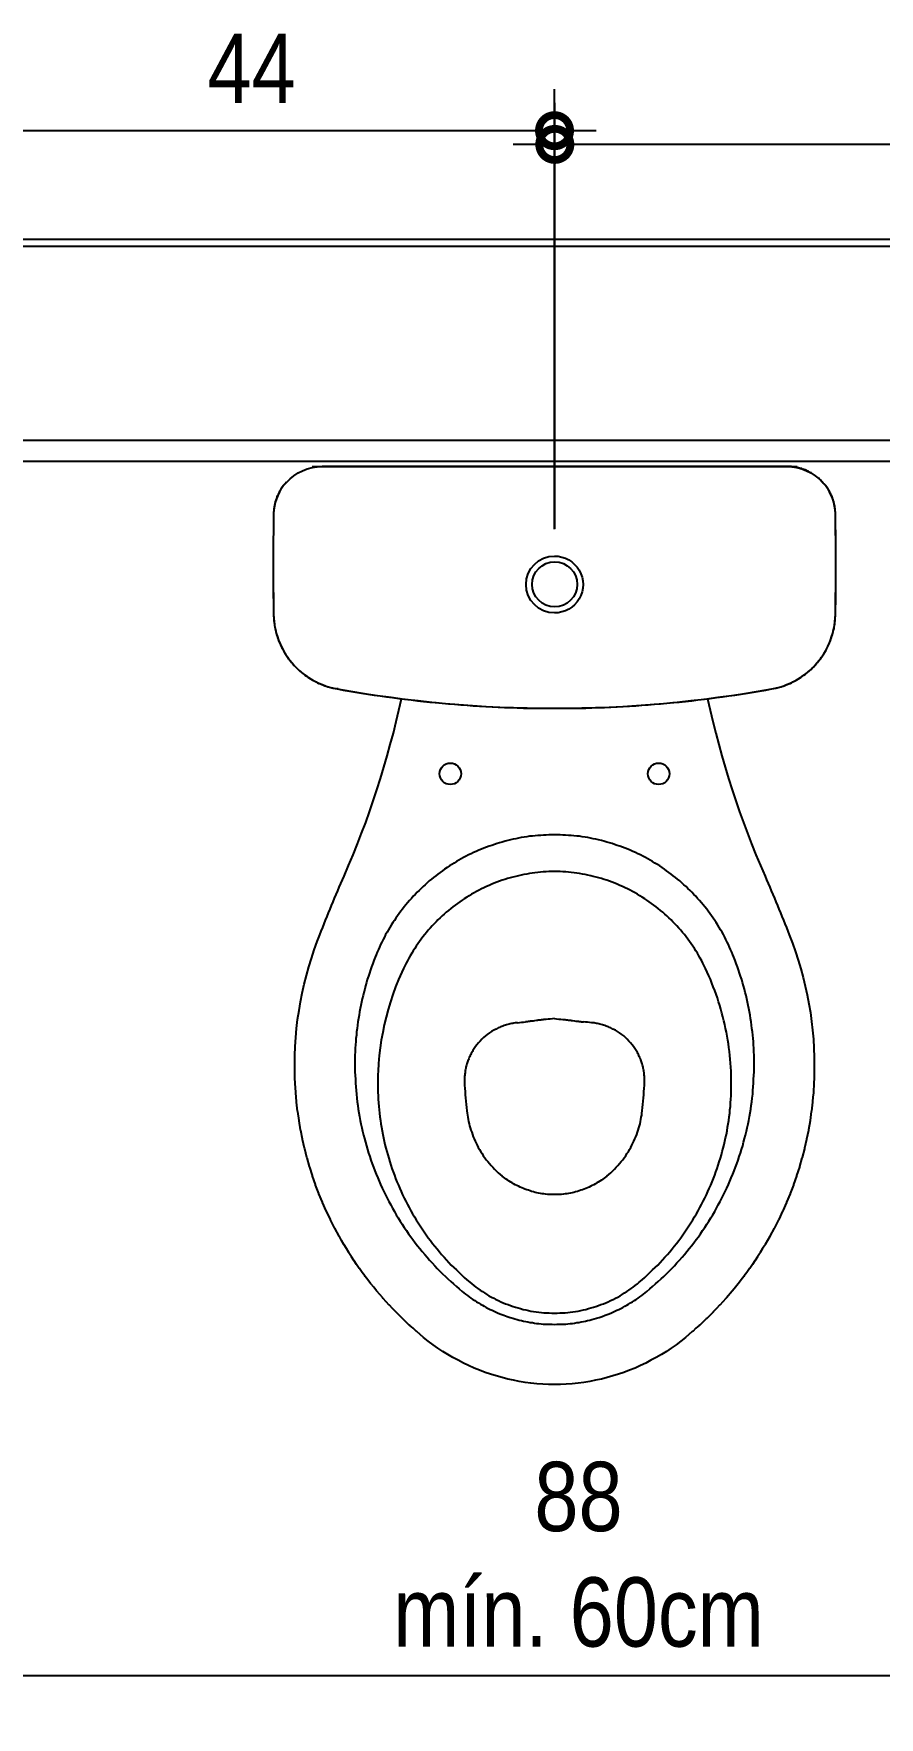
# Model space of a CAD drawing. Header units: metres. Extents: x 3 to 168, y -142 to 28.
# Drawn here: x 57.39 to 58.001, y -95.908 to -94.693 of the extents above; entities that cross this region are included whole.
import ezdxf

# ---------------------------------------------------------------- set-up
doc = ezdxf.new("R2010")
doc.units = ezdxf.units.M
for name, color, linetype in [('ARQ-ALV ACAB', 4, 'Continuous'), ('ARQ-ALV OSSO', 5, 'Continuous'), ('ARQ-DIM', 2, 'Continuous'), ('ARQ-HID', 2, 'Continuous')]:
    doc.layers.add(name, color=color, linetype=linetype)
doc.styles.add('Adesa', font='ARIALN.TTF')
doc.dimstyles.new('ADESA 1-0025', dxfattribs={"dimtxt": 0.05, "dimasz": 0.045, "dimexe": 0.03, "dimexo": 0.04, "dimgap": 0.02, "dimtad": 1, "dimtoh": 1, "dimdec": 0, "dimlfac": 100, "dimzin": 4, "dimtxsty": 'Adesa', "dimblk": 'DOTSMALL', "dimcen": 1, "dimdle": 0.03, "dimclrd": 1, "dimclre": 1, "dimclrt": 256, "dimazin": 1, "dimtm": 1e-09, "dimtfac": 1, "dimtdec": 0, "dimtix": 1, "dimtmove": 2, "dimatfit": 0, "dimldrblk": 'DOTSMALL', "dimfxl": 0.8, "dimtvp": 2, "dimtolj": 1, "dimtzin": 0, "dimarcsym": 0})

# ---------------------------------------------------------------- blocks, each defined once
blk = doc.blocks.new('ARQ-HID-BACIA CX')
blk.add_line((-0.0001, -0.175), (-0.0001, 0.175))
for points in [[(-0.0137, -0.1957), (-0.0142, -0.196), (-0.0147, -0.1964), (-0.0153, -0.1968), (-0.0158, -0.1971), (-0.0163, -0.1975), (-0.0168, -0.1978), (-0.0174, -0.1981), (-0.0179, -0.1984), (-0.0185, -0.1987), (-0.019, -0.199), (-0.0196, -0.1993), (-0.0202, -0.1995), (-0.0207, -0.1998), (-0.0213, -0.2), (-0.0219, -0.2003), (-0.0225, -0.2005), (-0.0231, -0.2007), (-0.0237, -0.2009), (-0.0243, -0.2011), (-0.0249, -0.2013), (-0.0255, -0.2015), (-0.0261, -0.2016), (-0.0267, -0.2018), (-0.0273, -0.2019), (-0.0279, -0.2021), (-0.0285, -0.2022), (-0.0292, -0.2023), (-0.0298, -0.2024), (-0.0304, -0.2025), (-0.031, -0.2025), (-0.0316, -0.2026), (-0.0323, -0.2026), (-0.0329, -0.2027), (-0.0335, -0.2027), (-0.0342, -0.2027, -0.00878), (-0.1068, -0.2028), (-0.1079, -0.2027), (-0.1091, -0.2026), (-0.1102, -0.2026), (-0.1114, -0.2025), (-0.1125, -0.2024), (-0.1136, -0.2022), (-0.1148, -0.2021), (-0.1159, -0.2019), (-0.117, -0.2017), (-0.1181, -0.2014), (-0.1192, -0.2012), (-0.1203, -0.2009), (-0.1214, -0.2006), (-0.1225, -0.2002), (-0.1236, -0.1999), (-0.1247, -0.1995), (-0.1258, -0.1991), (-0.1268, -0.1987), (-0.1279, -0.1982), (-0.1289, -0.1978), (-0.13, -0.1973), (-0.131, -0.1968), (-0.132, -0.1962), (-0.133, -0.1957), (-0.134, -0.1951), (-0.135, -0.1945), (-0.1359, -0.1939), (-0.1369, -0.1933), (-0.1378, -0.1926), (-0.1388, -0.192), (-0.1397, -0.1913), (-0.1406, -0.1906), (-0.1415, -0.1899), (-0.1423, -0.1891), (-0.1432, -0.1884), (-0.144, -0.1876), (-0.1449, -0.1868), (-0.1457, -0.186), (-0.1465, -0.1851), (-0.1472, -0.1843), (-0.148, -0.1834), (-0.1487, -0.1826), (-0.1494, -0.1817), (-0.1501, -0.1808), (-0.1508, -0.1799), (-0.1515, -0.1789), (-0.1521, -0.178), (-0.1527, -0.177), (-0.1533, -0.1761), (-0.1539, -0.1751), (-0.1545, -0.1741), (-0.155, -0.1731), (-0.1556, -0.1721), (-0.1561, -0.171), (-0.1566, -0.17), (-0.157, -0.169), (-0.1575, -0.1679), (-0.1579, -0.1668), (-0.1583, -0.1658), (-0.1586, -0.1647), (-0.159, -0.1636), (-0.1593, -0.1625), (-0.1596, -0.1614), (-0.1598, -0.1603), (-0.1601, -0.1592), (-0.1604, -0.158), (-0.1606, -0.1569), (-0.1614, -0.1525), (-0.1622, -0.148), (-0.1629, -0.1436), (-0.1636, -0.1392), (-0.1643, -0.1347), (-0.165, -0.1302), (-0.1657, -0.1258), (-0.1663, -0.1213), (-0.1669, -0.1169), (-0.1675, -0.1124), (-0.168, -0.1079), (-0.1686, -0.1034), (-0.1691, -0.099), (-0.1696, -0.0945), (-0.1701, -0.09), (-0.1705, -0.0855), (-0.1709, -0.081), (-0.1713, -0.0765), (-0.1717, -0.072), (-0.1721, -0.0675), (-0.1724, -0.0631), (-0.1727, -0.0586), (-0.173, -0.0541), (-0.1733, -0.0496), (-0.1735, -0.0451), (-0.1737, -0.0406), (-0.1739, -0.0361), (-0.1741, -0.0315), (-0.1742, -0.027), (-0.1744, -0.0225), (-0.1745, -0.018), (-0.1745, -0.0135), (-0.1746, -0.009), (-0.1746, -0.0045), (-0.1746, 0), (-0.1746, 0.0045), (-0.1746, 0.009), (-0.1745, 0.0135), (-0.1745, 0.018), (-0.1744, 0.0225), (-0.1742, 0.027), (-0.1741, 0.0315), (-0.1739, 0.0361), (-0.1737, 0.0406), (-0.1735, 0.0451), (-0.1733, 0.0496), (-0.173, 0.0541), (-0.1727, 0.0586), (-0.1724, 0.0631), (-0.1721, 0.0675), (-0.1717, 0.072), (-0.1713, 0.0765), (-0.1709, 0.081), (-0.1705, 0.0855), (-0.1701, 0.09), (-0.1696, 0.0945), (-0.1691, 0.099), (-0.1686, 0.1034), (-0.168, 0.1079), (-0.1675, 0.1124), (-0.1669, 0.1169), (-0.1663, 0.1213), (-0.1657, 0.1258), (-0.165, 0.1302), (-0.1643, 0.1347), (-0.1636, 0.1392), (-0.1629, 0.1436), (-0.1622, 0.148), (-0.1614, 0.1525), (-0.1606, 0.1569), (-0.1604, 0.158), (-0.1601, 0.1592), (-0.1598, 0.1603), (-0.1596, 0.1614), (-0.1593, 0.1625), (-0.159, 0.1636), (-0.1586, 0.1647), (-0.1583, 0.1658), (-0.1579, 0.1668), (-0.1575, 0.1679), (-0.157, 0.169), (-0.1566, 0.17), (-0.1561, 0.171), (-0.1556, 0.1721), (-0.155, 0.1731), (-0.1545, 0.1741), (-0.1539, 0.1751), (-0.1533, 0.1761), (-0.1527, 0.177), (-0.1521, 0.178), (-0.1515, 0.1789), (-0.1508, 0.1799), (-0.1501, 0.1808), (-0.1494, 0.1817), (-0.1487, 0.1826), (-0.148, 0.1834), (-0.1472, 0.1843), (-0.1465, 0.1851), (-0.1457, 0.186), (-0.1449, 0.1868), (-0.144, 0.1876), (-0.1432, 0.1884), (-0.1423, 0.1891), (-0.1415, 0.1899), (-0.1406, 0.1906), (-0.1397, 0.1913), (-0.1388, 0.192), (-0.1378, 0.1926), (-0.1369, 0.1933), (-0.1359, 0.1939), (-0.135, 0.1945), (-0.134, 0.1951), (-0.133, 0.1957), (-0.132, 0.1962), (-0.131, 0.1968), (-0.13, 0.1973), (-0.1289, 0.1978), (-0.1279, 0.1982), (-0.1268, 0.1987), (-0.1258, 0.1991), (-0.1247, 0.1995), (-0.1236, 0.1999), (-0.1225, 0.2002), (-0.1214, 0.2006), (-0.1203, 0.2009), (-0.1192, 0.2012), (-0.1181, 0.2014), (-0.117, 0.2017), (-0.1159, 0.2019), (-0.1148, 0.2021), (-0.1136, 0.2022), (-0.1125, 0.2024), (-0.1114, 0.2025), (-0.1102, 0.2026), (-0.1091, 0.2026), (-0.1079, 0.2027), (-0.1068, 0.2028, -0.00878), (-0.0342, 0.2027), (-0.0335, 0.2027), (-0.0329, 0.2027), (-0.0323, 0.2026), (-0.0316, 0.2026), (-0.031, 0.2025), (-0.0304, 0.2025), (-0.0298, 0.2024), (-0.0292, 0.2023), (-0.0285, 0.2022), (-0.0279, 0.2021), (-0.0273, 0.2019), (-0.0267, 0.2018), (-0.0261, 0.2016), (-0.0255, 0.2015), (-0.0249, 0.2013), (-0.0243, 0.2011), (-0.0237, 0.2009), (-0.0231, 0.2007), (-0.0225, 0.2005), (-0.0219, 0.2003), (-0.0213, 0.2), (-0.0207, 0.1998), (-0.0202, 0.1995), (-0.0196, 0.1993), (-0.019, 0.199), (-0.0185, 0.1987), (-0.0179, 0.1984), (-0.0174, 0.1981), (-0.0168, 0.1978), (-0.0163, 0.1975), (-0.0158, 0.1971), (-0.0153, 0.1968), (-0.0147, 0.1964), (-0.0142, 0.196), (-0.0137, 0.1957)], [(-0.0131, 0.195, 0.018828), (-0.0135, 0.1954)], [(-0.0133, -0.1951), (-0.0133, -0.1951), (-0.0133, -0.1951), (-0.0133, -0.1951), (-0.0132, -0.1951), (-0.0132, -0.195), (-0.0132, -0.195), (-0.0131, -0.1949), (-0.013, -0.1948), (-0.0129, -0.1947), (-0.0128, -0.1946), (-0.0126, -0.1945), (-0.0125, -0.1943), (-0.0116, -0.1935, 0.212488), (-0.0001, -0.1677), (-0.0001, 0.1677, 0.212488), (-0.0116, 0.1935), (-0.0125, 0.1943), (-0.0126, 0.1945), (-0.0128, 0.1946), (-0.0129, 0.1947), (-0.013, 0.1948), (-0.0131, 0.1949), (-0.0132, 0.195), (-0.0132, 0.195), (-0.0132, 0.1951), (-0.0133, 0.1951), (-0.0133, 0.1951), (-0.0133, 0.1951)], [(-0.1676, 0.1104), (-0.1678, 0.1104), (-0.176, 0.1123), (-0.1842, 0.1142), (-0.1925, 0.1163), (-0.2008, 0.1185), (-0.209, 0.1208), (-0.2171, 0.1231), (-0.2253, 0.1256), (-0.2335, 0.1282), (-0.2415, 0.1309), (-0.2493, 0.1336), (-0.2571, 0.1363), (-0.2648, 0.1392), (-0.2725, 0.1422), (-0.2803, 0.1453), (-0.288, 0.1486), (-0.2958, 0.1519, 0.011149), (-0.3381, 0.1694), (-0.3442, 0.1717), (-0.3503, 0.1739), (-0.3564, 0.1759), (-0.3626, 0.1778), (-0.3689, 0.1795), (-0.3751, 0.181), (-0.3815, 0.1824), (-0.3878, 0.1836), (-0.3942, 0.1847), (-0.4006, 0.1855), (-0.407, 0.1863), (-0.4135, 0.1868), (-0.42, 0.1872), (-0.4264, 0.1875), (-0.4329, 0.1875), (-0.4381, 0.1875), (-0.4384, 0.1875), (-0.4417, 0.1874), (-0.4449, 0.1872), (-0.4453, 0.1872), (-0.4517, 0.1868), (-0.4521, 0.1868), (-0.4553, 0.1865), (-0.4585, 0.1862), (-0.4589, 0.1862), (-0.4653, 0.1854), (-0.4657, 0.1853), (-0.472, 0.1844), (-0.4724, 0.1844), (-0.4788, 0.1833), (-0.4792, 0.1832), (-0.4855, 0.1819), (-0.4859, 0.1818), (-0.4921, 0.1804), (-0.4925, 0.1803), (-0.4988, 0.1787), (-0.4991, 0.1786), (-0.5053, 0.1768), (-0.5057, 0.1767), (-0.5118, 0.1747), (-0.5122, 0.1746), (-0.5183, 0.1725), (-0.5187, 0.1724), (-0.5247, 0.1701), (-0.5251, 0.17), (-0.531, 0.1675), (-0.5314, 0.1674), (-0.5373, 0.1648), (-0.5376, 0.1646), (-0.5435, 0.1618), (-0.5438, 0.1617), (-0.5467, 0.1602), (-0.5496, 0.1588), (-0.5499, 0.1586), (-0.5556, 0.1555), (-0.5559, 0.1553), (-0.5587, 0.1537), (-0.5615, 0.1521), (-0.5618, 0.1519), (-0.5646, 0.1502), (-0.5674, 0.1485), (-0.5677, 0.1484), (-0.5704, 0.1466), (-0.5731, 0.1448), (-0.5734, 0.1446), (-0.5761, 0.1428), (-0.5788, 0.1409), (-0.579, 0.1407), (-0.5817, 0.1388), (-0.5843, 0.1369), (-0.5846, 0.1367), (-0.5872, 0.1347), (-0.5897, 0.1327), (-0.59, 0.1325), (-0.5925, 0.1305), (-0.595, 0.1284), (-0.5953, 0.1282), (-0.6002, 0.124), (-0.6005, 0.1237), (-0.6053, 0.1194), (-0.6055, 0.1191), (-0.6079, 0.1169), (-0.6102, 0.1146), (-0.6105, 0.1144), (-0.6151, 0.1098), (-0.6153, 0.1095), (-0.6197, 0.1048), (-0.62, 0.1045), (-0.6221, 0.1021), (-0.6243, 0.0997), (-0.6245, 0.0994), (-0.6266, 0.097), (-0.6287, 0.0945), (-0.6314, 0.0911), (-0.6339, 0.0877), (-0.6364, 0.0842), (-0.6388, 0.0807), (-0.641, 0.0771), (-0.6432, 0.0734), (-0.6452, 0.0696), (-0.6472, 0.0658), (-0.649, 0.062), (-0.6508, 0.0581), (-0.6524, 0.0541), (-0.6539, 0.0501), (-0.6553, 0.0461), (-0.6565, 0.042), (-0.6577, 0.0379), (-0.6587, 0.0338), (-0.6596, 0.0296), (-0.6604, 0.0254), (-0.6611, 0.0212), (-0.6617, 0.017), (-0.6621, 0.0128), (-0.6624, 0.0085), (-0.6626, 0.0043), (-0.6626, 0), (-0.6626, -0.0043), (-0.6624, -0.0085), (-0.6621, -0.0128), (-0.6617, -0.017), (-0.6611, -0.0212), (-0.6604, -0.0254), (-0.6596, -0.0296), (-0.6587, -0.0338), (-0.6577, -0.0379), (-0.6565, -0.042), (-0.6553, -0.0461), (-0.6539, -0.0501), (-0.6524, -0.0541), (-0.6508, -0.0581), (-0.649, -0.062), (-0.6472, -0.0658), (-0.6452, -0.0696), (-0.6432, -0.0734), (-0.641, -0.0771), (-0.6388, -0.0807), (-0.6364, -0.0842), (-0.6339, -0.0877), (-0.6314, -0.0911), (-0.6287, -0.0945), (-0.6266, -0.097), (-0.6245, -0.0994), (-0.6243, -0.0997), (-0.6221, -0.1021), (-0.62, -0.1045), (-0.6197, -0.1048), (-0.6153, -0.1095), (-0.6151, -0.1098), (-0.6105, -0.1144), (-0.6102, -0.1146), (-0.6079, -0.1169), (-0.6055, -0.1191), (-0.6053, -0.1194), (-0.6005, -0.1237), (-0.6002, -0.124), (-0.5953, -0.1282), (-0.595, -0.1284), (-0.5925, -0.1305), (-0.59, -0.1325), (-0.5897, -0.1327), (-0.5872, -0.1347), (-0.5846, -0.1367), (-0.5843, -0.1369), (-0.5817, -0.1388), (-0.579, -0.1407), (-0.5788, -0.1409), (-0.5761, -0.1428), (-0.5734, -0.1446), (-0.5731, -0.1448), (-0.5704, -0.1466), (-0.5677, -0.1484), (-0.5674, -0.1485), (-0.5646, -0.1502), (-0.5618, -0.1519), (-0.5615, -0.1521), (-0.5587, -0.1537), (-0.5559, -0.1553), (-0.5556, -0.1555), (-0.5499, -0.1586), (-0.5496, -0.1588), (-0.5467, -0.1602), (-0.5438, -0.1617), (-0.5435, -0.1618), (-0.5376, -0.1646), (-0.5373, -0.1648), (-0.5314, -0.1674), (-0.531, -0.1675), (-0.5251, -0.17), (-0.5247, -0.1701), (-0.5187, -0.1724), (-0.5183, -0.1725), (-0.5122, -0.1746), (-0.5118, -0.1747), (-0.5057, -0.1767), (-0.5053, -0.1768), (-0.4991, -0.1786), (-0.4988, -0.1787), (-0.4925, -0.1803), (-0.4921, -0.1804), (-0.4859, -0.1818), (-0.4855, -0.1819), (-0.4792, -0.1832), (-0.4788, -0.1833), (-0.4724, -0.1844), (-0.472, -0.1844), (-0.4657, -0.1853), (-0.4653, -0.1854), (-0.4589, -0.1862), (-0.4585, -0.1862), (-0.4553, -0.1865), (-0.4521, -0.1868), (-0.4517, -0.1868), (-0.4453, -0.1872), (-0.4449, -0.1872), (-0.4417, -0.1874), (-0.4384, -0.1875), (-0.4381, -0.1875), (-0.4316, -0.1875), (-0.4251, -0.1874), (-0.4186, -0.1872), (-0.4121, -0.1867), (-0.4057, -0.1861), (-0.3992, -0.1854), (-0.3928, -0.1844), (-0.3864, -0.1834), (-0.3801, -0.1821), (-0.3738, -0.1807), (-0.3675, -0.1791), (-0.3613, -0.1774), (-0.3551, -0.1755), (-0.349, -0.1735), (-0.3429, -0.1713), (-0.3381, -0.1694, 0.011149), (-0.2958, -0.1519), (-0.288, -0.1486), (-0.2803, -0.1453), (-0.2725, -0.1422), (-0.2648, -0.1392), (-0.2571, -0.1363), (-0.2493, -0.1336), (-0.2415, -0.1309), (-0.2335, -0.1282), (-0.2253, -0.1256), (-0.2171, -0.1231), (-0.209, -0.1208), (-0.2008, -0.1185), (-0.1925, -0.1163), (-0.1842, -0.1142), (-0.176, -0.1123), (-0.1678, -0.1104), (-0.1676, -0.1104)], [(-0.0123, 0.1942, 0.002919), (-0.0115, 0.1935)], [(-0.5122, 0.0378), (-0.511, 0.0393), (-0.5098, 0.0407), (-0.5085, 0.042), (-0.5072, 0.0433), (-0.5059, 0.0446), (-0.5046, 0.0458), (-0.5032, 0.047), (-0.5018, 0.0482), (-0.5004, 0.0493), (-0.499, 0.0503), (-0.4975, 0.0514), (-0.496, 0.0523), (-0.4946, 0.0533), (-0.493, 0.0542), (-0.4915, 0.055), (-0.49, 0.0558), (-0.4884, 0.0566), (-0.4869, 0.0573), (-0.4853, 0.058), (-0.4838, 0.0587), (-0.4822, 0.0593), (-0.4806, 0.0598), (-0.4791, 0.0603), (-0.4775, 0.0608), (-0.4759, 0.0613), (-0.4744, 0.0617), (-0.4728, 0.062), (-0.4713, 0.0623), (-0.4697, 0.0626), (-0.4682, 0.0629), (-0.4667, 0.0631), (-0.4651, 0.0633, -0.008966), (-0.4466, 0.0649, -0.016113), (-0.4436, 0.065), (-0.4426, 0.065), (-0.4418, 0.065), (-0.4409, 0.0649), (-0.4401, 0.0649), (-0.4393, 0.0648), (-0.4384, 0.0647), (-0.4376, 0.0646), (-0.4368, 0.0645), (-0.436, 0.0644), (-0.4352, 0.0642), (-0.4344, 0.064), (-0.4336, 0.0639), (-0.4328, 0.0637), (-0.4321, 0.0635), (-0.4313, 0.0632), (-0.4305, 0.063), (-0.4298, 0.0627), (-0.429, 0.0625), (-0.4282, 0.0622), (-0.4275, 0.0619), (-0.4267, 0.0616), (-0.426, 0.0612), (-0.4253, 0.0609), (-0.4245, 0.0605), (-0.4238, 0.0602), (-0.423, 0.0598), (-0.4223, 0.0593), (-0.4216, 0.0589), (-0.4209, 0.0585), (-0.4201, 0.058), (-0.4194, 0.0575), (-0.4187, 0.057), (-0.4174, 0.056), (-0.416, 0.0549), (-0.4148, 0.0537), (-0.4135, 0.0525), (-0.4123, 0.0512), (-0.4111, 0.0499), (-0.41, 0.0485), (-0.4089, 0.047), (-0.4079, 0.0455), (-0.407, 0.0439), (-0.4061, 0.0422), (-0.4053, 0.0406), (-0.4049, 0.0397), (-0.4045, 0.0389), (-0.4042, 0.038), (-0.4039, 0.0372), (-0.4036, 0.0363), (-0.4033, 0.0354), (-0.403, 0.0346), (-0.4028, 0.0337), (-0.4025, 0.0328), (-0.4023, 0.0319), (-0.4021, 0.0311), (-0.402, 0.0302), (-0.4018, 0.0293), (-0.4017, 0.0285), (-0.4016, 0.0276), (-0.4015, 0.0267, -0.000598), (-0.4009, 0.0209)], [(-0.3986, 0, 0.006359), (-0.3992, 0.0061), (-0.3992, 0.0064), (-0.3992, 0.0066), (-0.3993, 0.0072), (-0.3993, 0.0075), (-0.3993, 0.0077), (-0.3994, 0.0083), (-0.3994, 0.0086), (-0.3995, 0.0091), (-0.3995, 0.0094), (-0.3996, 0.01), (-0.3996, 0.0103), (-0.3997, 0.0108), (-0.3998, 0.0117), (-0.3999, 0.0123), (-0.4, 0.0129), (-0.4002, 0.0144), (-0.4003, 0.0154), (-0.4003, 0.0159), (-0.4004, 0.0164), (-0.4005, 0.0169), (-0.4005, 0.0174), (-0.4006, 0.0179), (-0.4006, 0.0184), (-0.4007, 0.0189), (-0.4008, 0.0194), (-0.4008, 0.0199), (-0.4009, 0.0204), (-0.4009, 0.0209)], [(-0.3986, 0, -0.006359), (-0.3992, -0.0061), (-0.3992, -0.0064), (-0.3992, -0.0066), (-0.3993, -0.0072), (-0.3993, -0.0075), (-0.3993, -0.0077), (-0.3994, -0.0083), (-0.3994, -0.0086), (-0.3995, -0.0091), (-0.3995, -0.0094), (-0.3996, -0.01), (-0.3996, -0.0103), (-0.3997, -0.0108), (-0.3998, -0.0117), (-0.3999, -0.0123), (-0.4, -0.0129), (-0.4002, -0.0144), (-0.4003, -0.0154), (-0.4003, -0.0159), (-0.4004, -0.0164), (-0.4005, -0.0169), (-0.4005, -0.0174), (-0.4006, -0.0179), (-0.4006, -0.0184), (-0.4007, -0.0189), (-0.4008, -0.0194), (-0.4008, -0.0199), (-0.4009, -0.0204), (-0.4009, -0.0209)], [(-0.4015, -0.0267, 0.000598), (-0.4009, -0.0209)], [(-0.4015, -0.0267), (-0.4016, -0.0276), (-0.4017, -0.0285), (-0.4018, -0.0293), (-0.402, -0.0302), (-0.4021, -0.0311), (-0.4023, -0.0319), (-0.4025, -0.0328), (-0.4028, -0.0337), (-0.403, -0.0346), (-0.4033, -0.0354), (-0.4036, -0.0363), (-0.4039, -0.0372), (-0.4042, -0.038), (-0.4045, -0.0389), (-0.4049, -0.0397), (-0.4053, -0.0406), (-0.4061, -0.0422), (-0.407, -0.0439), (-0.4079, -0.0455), (-0.4089, -0.047), (-0.41, -0.0485), (-0.4111, -0.0499), (-0.4123, -0.0512), (-0.4135, -0.0525), (-0.4148, -0.0537), (-0.416, -0.0549), (-0.4174, -0.056), (-0.4187, -0.057), (-0.4194, -0.0575), (-0.4201, -0.058), (-0.4209, -0.0585), (-0.4216, -0.0589), (-0.4223, -0.0593), (-0.423, -0.0598), (-0.4238, -0.0602), (-0.4245, -0.0605), (-0.4253, -0.0609), (-0.426, -0.0612), (-0.4267, -0.0616), (-0.4275, -0.0619), (-0.4282, -0.0622), (-0.429, -0.0625), (-0.4298, -0.0627), (-0.4305, -0.063), (-0.4313, -0.0632), (-0.4321, -0.0635), (-0.4328, -0.0637), (-0.4336, -0.0639), (-0.4344, -0.064), (-0.4352, -0.0642), (-0.436, -0.0644), (-0.4368, -0.0645), (-0.4376, -0.0646), (-0.4384, -0.0647), (-0.4393, -0.0648), (-0.4401, -0.0649), (-0.4409, -0.0649), (-0.4418, -0.065), (-0.4426, -0.065), (-0.4436, -0.065, -0.016113), (-0.4466, -0.0649, -0.008966), (-0.4651, -0.0633), (-0.4667, -0.0631), (-0.4682, -0.0629), (-0.4697, -0.0626), (-0.4713, -0.0623), (-0.4728, -0.062), (-0.4744, -0.0617), (-0.4759, -0.0613), (-0.4775, -0.0608), (-0.4791, -0.0603), (-0.4806, -0.0598), (-0.4822, -0.0593), (-0.4838, -0.0587), (-0.4853, -0.058), (-0.4869, -0.0573), (-0.4884, -0.0566), (-0.49, -0.0558), (-0.4915, -0.055), (-0.493, -0.0542), (-0.4946, -0.0533), (-0.496, -0.0523), (-0.4975, -0.0514), (-0.499, -0.0503), (-0.5004, -0.0493), (-0.5018, -0.0482), (-0.5032, -0.047), (-0.5046, -0.0458), (-0.5059, -0.0446), (-0.5072, -0.0433), (-0.5085, -0.042), (-0.5098, -0.0407), (-0.511, -0.0393), (-0.5122, -0.0378)], [(-0.0136, -0.1955, 0.018828), (-0.0132, -0.1951)]]:
    blk.add_lwpolyline(points, format="xyb")
at = {"ltscale": 0.000466036}
blk.add_lwpolyline([(-0.0133, -0.1951), (-0.0133, -0.1952, -0.017665), (-0.0136, -0.1955, -0.039631), (-0.0138, -0.1956, -0.158216), (-0.0342, -0.2027, -0.008778), (-0.1068, -0.2027), (-0.1095, -0.2026), (-0.1122, -0.2023), (-0.1149, -0.202), (-0.1176, -0.2014), (-0.1203, -0.2008), (-0.1229, -0.2), (-0.1255, -0.1991), (-0.128, -0.1981), (-0.1305, -0.1969), (-0.1329, -0.1957), (-0.1352, -0.1943), (-0.1375, -0.1928), (-0.1397, -0.1912), (-0.1418, -0.1894), (-0.1439, -0.1876), (-0.1458, -0.1857), (-0.1477, -0.1837), (-0.1494, -0.1816), (-0.151, -0.1794), (-0.1526, -0.1772), (-0.154, -0.1748), (-0.1553, -0.1724), (-0.1565, -0.17), (-0.1575, -0.1675), (-0.1585, -0.1649), (-0.1593, -0.1623), (-0.16, -0.1597), (-0.1605, -0.1569, -0.044623), (-0.1746, 0, -0.044623), (-0.1605, 0.1569), (-0.16, 0.1597), (-0.1593, 0.1623), (-0.1585, 0.1649), (-0.1575, 0.1675), (-0.1565, 0.17), (-0.1553, 0.1724), (-0.154, 0.1748), (-0.1526, 0.1772), (-0.151, 0.1794), (-0.1494, 0.1816), (-0.1477, 0.1837), (-0.1458, 0.1857), (-0.1439, 0.1876), (-0.1418, 0.1894), (-0.1397, 0.1912), (-0.1375, 0.1928), (-0.1352, 0.1943), (-0.1329, 0.1957), (-0.1305, 0.1969), (-0.128, 0.1981), (-0.1255, 0.1991), (-0.1229, 0.2), (-0.1203, 0.2008), (-0.1176, 0.2014), (-0.1149, 0.202), (-0.1122, 0.2023), (-0.1095, 0.2026), (-0.1068, 0.2027, -0.008778), (-0.0342, 0.2027, -0.158216), (-0.0138, 0.1956, -0.039631), (-0.0136, 0.1955, -0.017665), (-0.0133, 0.1952), (-0.0133, 0.1951)], format="xyb", dxfattribs=at)
at = {"ltscale": 0.00311}
for points in [[(-0.1068, 0.2021), (-0.1068, 0.2027)], [(-0.1068, -0.2021), (-0.1068, -0.2027)]]:
    blk.add_lwpolyline(points, dxfattribs=at)
at = {"ltscale": 0.00156}
blk.add_lwpolyline([(-0.0131, 0.1951), (-0.0133, 0.1953)], dxfattribs=at)
for points in [[(-0.0133, 0.1951), (-0.0133, 0.1951)], [(-0.0115, 0.1936), (-0.0109, 0.1931), (-0.0103, 0.1925), (-0.0097, 0.1919), (-0.0091, 0.1913), (-0.0086, 0.1907), (-0.008, 0.19), (-0.0075, 0.1894), (-0.007, 0.1887), (-0.0065, 0.1881), (-0.006, 0.1874), (-0.0055, 0.1867), (-0.0051, 0.186), (-0.0047, 0.1853), (-0.0043, 0.1845), (-0.0039, 0.1838), (-0.0035, 0.1831), (-0.0031, 0.1823), (-0.0028, 0.1815), (-0.0025, 0.1808), (-0.0022, 0.18), (-0.0019, 0.1792), (-0.0016, 0.1784), (-0.0014, 0.1776), (-0.0012, 0.1768), (-0.001, 0.176), (-0.0008, 0.1752), (-0.0006, 0.1744), (-0.0005, 0.1736), (-0.0003, 0.1728), (-0.0002, 0.1719), (-0.0001, 0.1711), (-0.0001, 0.1703), (0, 0.1694), (0, 0.1686), (0, 0.1678)], [(0, 0.1677), (0, -0.1677)], [(-0.5122, 0.0378), (-0.513, 0.0368), (-0.5137, 0.0358), (-0.5145, 0.0348), (-0.5152, 0.0338), (-0.5159, 0.0327), (-0.5165, 0.0316), (-0.5172, 0.0306), (-0.5178, 0.0295), (-0.5185, 0.0283), (-0.519, 0.0272), (-0.5196, 0.0261), (-0.5202, 0.0249), (-0.5207, 0.0237), (-0.5212, 0.0225), (-0.5217, 0.0214), (-0.5221, 0.0201), (-0.5225, 0.0189), (-0.5229, 0.0177), (-0.5233, 0.0165), (-0.5236, 0.0152), (-0.524, 0.014), (-0.5243, 0.0127), (-0.5245, 0.0115), (-0.5248, 0.0102), (-0.525, 0.009), (-0.5251, 0.0077), (-0.5253, 0.0064), (-0.5254, 0.0051), (-0.5255, 0.0039), (-0.5256, 0.0026), (-0.5256, 0.0013), (-0.5256, 0), (-0.5256, -0.0013), (-0.5256, -0.0026), (-0.5255, -0.0039), (-0.5254, -0.0051), (-0.5253, -0.0064), (-0.5251, -0.0077), (-0.525, -0.009), (-0.5248, -0.0102), (-0.5245, -0.0115), (-0.5243, -0.0127), (-0.524, -0.014), (-0.5236, -0.0152), (-0.5233, -0.0165), (-0.5229, -0.0177), (-0.5225, -0.0189), (-0.5221, -0.0201), (-0.5217, -0.0214), (-0.5212, -0.0225), (-0.5207, -0.0237), (-0.5202, -0.0249), (-0.5196, -0.0261), (-0.519, -0.0272), (-0.5185, -0.0283), (-0.5178, -0.0295), (-0.5172, -0.0306), (-0.5165, -0.0316), (-0.5159, -0.0327), (-0.5152, -0.0337), (-0.5145, -0.0348), (-0.5137, -0.0358), (-0.513, -0.0368), (-0.5122, -0.0378)], [(-0.0115, -0.1936), (-0.0116, -0.1938), (-0.0117, -0.1938), (-0.0119, -0.194), (-0.0123, -0.1944), (-0.0126, -0.1947), (-0.0128, -0.1948), (-0.0129, -0.1949), (-0.013, -0.1949), (-0.013, -0.195), (-0.0131, -0.195), (-0.0131, -0.1951)]]:
    blk.add_lwpolyline(points)
at = {"ltscale": 0.00179}
for points in [[(-0.0004, 0.1677), (-0.0001, 0.1677)], [(-0.0004, -0.1677), (-0.0001, -0.1677)]]:
    blk.add_lwpolyline(points, dxfattribs=at)
for points in [[(-0.2659, 0), (-0.2659, -0.002), (-0.266, -0.004), (-0.2661, -0.006), (-0.2662, -0.008), (-0.2663, -0.01), (-0.2664, -0.012), (-0.2666, -0.014), (-0.2668, -0.016), (-0.267, -0.018), (-0.2673, -0.02), (-0.2676, -0.022), (-0.2679, -0.024), (-0.2683, -0.026), (-0.2687, -0.0279), (-0.2691, -0.0299), (-0.2696, -0.0318), (-0.27, -0.0338), (-0.2705, -0.0357), (-0.2711, -0.0377), (-0.2716, -0.0396), (-0.2722, -0.0415), (-0.2728, -0.0434), (-0.2735, -0.0453), (-0.2741, -0.0472), (-0.2748, -0.0491), (-0.2755, -0.051), (-0.2763, -0.0528), (-0.2771, -0.0547), (-0.2779, -0.0565), (-0.2787, -0.0584), (-0.2796, -0.0602), (-0.2804, -0.062), (-0.2813, -0.0638), (-0.2823, -0.0656), (-0.2832, -0.0673), (-0.2842, -0.0691), (-0.2852, -0.0708), (-0.2863, -0.0725), (-0.2873, -0.0742), (-0.2884, -0.0759), (-0.2895, -0.0776), (-0.2907, -0.0793), (-0.2918, -0.0809), (-0.293, -0.0825), (-0.2942, -0.0841), (-0.2954, -0.0857), (-0.2967, -0.0873), (-0.2979, -0.0888), (-0.2992, -0.0904), (-0.3005, -0.0919), (-0.3019, -0.0934), (-0.3032, -0.0949), (-0.3046, -0.0963), (-0.306, -0.0978), (-0.3074, -0.0992), (-0.3089, -0.1006), (-0.3103, -0.102), (-0.3118, -0.1033), (-0.3133, -0.1046), (-0.3149, -0.106), (-0.3164, -0.1072), (-0.3179, -0.1085), (-0.3195, -0.1098), (-0.3211, -0.111), (-0.3227, -0.1122), (-0.3244, -0.1133), (-0.326, -0.1145), (-0.3277, -0.1156), (-0.3293, -0.1167), (-0.331, -0.1178), (-0.3327, -0.1189), (-0.3344, -0.1199), (-0.3362, -0.1209), (-0.3379, -0.1219), (-0.3397, -0.1228), (-0.3415, -0.1237), (-0.3433, -0.1246), (-0.3451, -0.1255), (-0.3469, -0.1263), (-0.3488, -0.1271), (-0.3506, -0.1279), (-0.3525, -0.1287), (-0.3543, -0.1295), (-0.3566, -0.1304), (-0.3588, -0.1312), (-0.3611, -0.132), (-0.3634, -0.1328), (-0.3657, -0.1336), (-0.368, -0.1343), (-0.3703, -0.1351), (-0.3726, -0.1357), (-0.3749, -0.1364), (-0.3772, -0.137), (-0.3796, -0.1376), (-0.3819, -0.1382), (-0.3843, -0.1388), (-0.3866, -0.1393), (-0.389, -0.1398), (-0.3913, -0.1402), (-0.3937, -0.1407), (-0.3961, -0.1411), (-0.3985, -0.1415), (-0.4008, -0.1419), (-0.4032, -0.1422), (-0.4056, -0.1425), (-0.408, -0.1428), (-0.4104, -0.143), (-0.4128, -0.1433), (-0.4152, -0.1435), (-0.4176, -0.1436), (-0.42, -0.1438), (-0.4225, -0.1439), (-0.4249, -0.144), (-0.4273, -0.1441), (-0.4297, -0.1441), (-0.4321, -0.1441), (-0.4345, -0.1441), (-0.4369, -0.144), (-0.4396, -0.1439), (-0.4423, -0.1437), (-0.4451, -0.1436), (-0.4478, -0.1434), (-0.4505, -0.1432), (-0.4532, -0.143), (-0.4559, -0.1427), (-0.4586, -0.1424), (-0.4613, -0.142), (-0.4639, -0.1416), (-0.4666, -0.1412), (-0.4693, -0.1407), (-0.472, -0.1402), (-0.4746, -0.1397), (-0.4773, -0.1391), (-0.4799, -0.1385), (-0.4826, -0.1379), (-0.4852, -0.1372), (-0.4878, -0.1365), (-0.4904, -0.1358), (-0.493, -0.135), (-0.4956, -0.1342), (-0.4982, -0.1333), (-0.5008, -0.1325), (-0.5033, -0.1316), (-0.5059, -0.1306), (-0.5084, -0.1297), (-0.5109, -0.1287), (-0.5135, -0.1276), (-0.516, -0.1266), (-0.5184, -0.1255), (-0.5209, -0.1243), (-0.5234, -0.1232), (-0.5258, -0.122), (-0.5282, -0.1208), (-0.5306, -0.1195), (-0.533, -0.1182), (-0.5354, -0.1169), (-0.5378, -0.1156), (-0.5401, -0.1142), (-0.5424, -0.1128), (-0.5447, -0.1114), (-0.547, -0.1099), (-0.5493, -0.1084), (-0.5515, -0.1069), (-0.5538, -0.1053), (-0.556, -0.1038), (-0.5581, -0.1022), (-0.5603, -0.1005), (-0.5625, -0.0989), (-0.5646, -0.0972), (-0.5667, -0.0955), (-0.5688, -0.0937), (-0.5708, -0.092), (-0.5729, -0.0902), (-0.5749, -0.0883), (-0.5769, -0.0865), (-0.5788, -0.0846), (-0.5808, -0.0827), (-0.5827, -0.0808), (-0.5846, -0.0788), (-0.5864, -0.0769), (-0.5882, -0.0748), (-0.59, -0.0728), (-0.5918, -0.0708), (-0.5936, -0.0688), (-0.5954, -0.0667), (-0.5964, -0.0654), (-0.5974, -0.0642), (-0.5983, -0.0629), (-0.5993, -0.0616), (-0.6003, -0.0603), (-0.6012, -0.059), (-0.6021, -0.0576), (-0.6029, -0.0563), (-0.6038, -0.0549), (-0.6046, -0.0535), (-0.6054, -0.0521), (-0.6062, -0.0507), (-0.607, -0.0493), (-0.6077, -0.0479), (-0.6084, -0.0465), (-0.6091, -0.045), (-0.6098, -0.0436), (-0.6105, -0.0421), (-0.6111, -0.0406), (-0.6119, -0.0387), (-0.6127, -0.0366), (-0.6135, -0.0343), (-0.6142, -0.0321), (-0.6148, -0.0302), (-0.6153, -0.0286), (-0.6157, -0.027), (-0.6161, -0.0255), (-0.6165, -0.0239), (-0.6169, -0.0224), (-0.6172, -0.0208), (-0.6175, -0.0192), (-0.6178, -0.0176), (-0.618, -0.016), (-0.6183, -0.0144), (-0.6185, -0.0129), (-0.6187, -0.0113), (-0.6188, -0.0097), (-0.619, -0.0081), (-0.6191, -0.0065), (-0.6191, -0.0048), (-0.6192, -0.0032), (-0.6192, -0.0016), (-0.6193, 0), (-0.6192, 0.0016), (-0.6192, 0.0032), (-0.6191, 0.0048), (-0.6191, 0.0065), (-0.619, 0.0081), (-0.6188, 0.0097), (-0.6187, 0.0113), (-0.6185, 0.0129), (-0.6183, 0.0144), (-0.618, 0.016), (-0.6178, 0.0176), (-0.6175, 0.0192), (-0.6172, 0.0208), (-0.6169, 0.0224), (-0.6165, 0.0239), (-0.6161, 0.0255), (-0.6157, 0.027), (-0.6153, 0.0286), (-0.6148, 0.0302), (-0.6142, 0.0321), (-0.6135, 0.0343), (-0.6127, 0.0366), (-0.6119, 0.0387), (-0.6111, 0.0406), (-0.6105, 0.0421), (-0.6098, 0.0436), (-0.6091, 0.045), (-0.6084, 0.0465), (-0.6077, 0.0479), (-0.607, 0.0493), (-0.6062, 0.0507), (-0.6054, 0.0521), (-0.6046, 0.0535), (-0.6038, 0.0549), (-0.6029, 0.0563), (-0.6021, 0.0576), (-0.6012, 0.059), (-0.6003, 0.0603), (-0.5993, 0.0616), (-0.5983, 0.0629), (-0.5974, 0.0642), (-0.5964, 0.0654), (-0.5954, 0.0667), (-0.5936, 0.0688), (-0.5918, 0.0708), (-0.59, 0.0728), (-0.5882, 0.0748), (-0.5864, 0.0769), (-0.5846, 0.0788), (-0.5827, 0.0808), (-0.5808, 0.0827), (-0.5788, 0.0846), (-0.5769, 0.0865), (-0.5749, 0.0883), (-0.5729, 0.0902), (-0.5708, 0.092), (-0.5688, 0.0937), (-0.5667, 0.0955), (-0.5646, 0.0972), (-0.5625, 0.0989), (-0.5603, 0.1005), (-0.5581, 0.1022), (-0.556, 0.1038), (-0.5538, 0.1053), (-0.5515, 0.1069), (-0.5493, 0.1084), (-0.547, 0.1099), (-0.5447, 0.1114), (-0.5424, 0.1128), (-0.5401, 0.1142), (-0.5378, 0.1156), (-0.5354, 0.1169), (-0.533, 0.1182), (-0.5306, 0.1195), (-0.5282, 0.1208), (-0.5258, 0.122), (-0.5234, 0.1232), (-0.5209, 0.1243), (-0.5184, 0.1255), (-0.516, 0.1266), (-0.5135, 0.1276), (-0.5109, 0.1287), (-0.5084, 0.1297), (-0.5059, 0.1306), (-0.5033, 0.1316), (-0.5008, 0.1325), (-0.4982, 0.1333), (-0.4956, 0.1342), (-0.493, 0.135), (-0.4904, 0.1358), (-0.4878, 0.1365), (-0.4852, 0.1372), (-0.4826, 0.1379), (-0.4799, 0.1385), (-0.4773, 0.1391), (-0.4746, 0.1397), (-0.472, 0.1402), (-0.4693, 0.1407), (-0.4666, 0.1412), (-0.4639, 0.1416), (-0.4613, 0.142), (-0.4586, 0.1424), (-0.4559, 0.1427), (-0.4532, 0.143), (-0.4505, 0.1432), (-0.4478, 0.1434), (-0.4451, 0.1436), (-0.4423, 0.1437), (-0.4396, 0.1439), (-0.4369, 0.144), (-0.4345, 0.1441), (-0.4321, 0.1441), (-0.4297, 0.1441), (-0.4273, 0.1441), (-0.4249, 0.144), (-0.4225, 0.1439), (-0.42, 0.1438), (-0.4176, 0.1436), (-0.4152, 0.1435), (-0.4128, 0.1433), (-0.4104, 0.143), (-0.408, 0.1428), (-0.4056, 0.1425), (-0.4032, 0.1422), (-0.4008, 0.1419), (-0.3985, 0.1415), (-0.3961, 0.1411), (-0.3937, 0.1407), (-0.3913, 0.1402), (-0.389, 0.1398), (-0.3866, 0.1393), (-0.3843, 0.1388), (-0.3819, 0.1382), (-0.3796, 0.1376), (-0.3772, 0.137), (-0.3749, 0.1364), (-0.3726, 0.1357), (-0.3703, 0.1351), (-0.368, 0.1343), (-0.3657, 0.1336), (-0.3634, 0.1328), (-0.3611, 0.132), (-0.3588, 0.1312), (-0.3566, 0.1304), (-0.3543, 0.1295), (-0.3525, 0.1287), (-0.3506, 0.1279), (-0.3488, 0.1271), (-0.3469, 0.1263), (-0.3451, 0.1255), (-0.3433, 0.1246), (-0.3415, 0.1237), (-0.3397, 0.1228), (-0.3379, 0.1219), (-0.3362, 0.1209), (-0.3344, 0.1199), (-0.3327, 0.1189), (-0.331, 0.1178), (-0.3293, 0.1167), (-0.3277, 0.1156), (-0.326, 0.1145), (-0.3244, 0.1133), (-0.3227, 0.1122), (-0.3211, 0.111), (-0.3195, 0.1098), (-0.3179, 0.1085), (-0.3164, 0.1072), (-0.3149, 0.106), (-0.3133, 0.1046), (-0.3118, 0.1033), (-0.3103, 0.102), (-0.3089, 0.1006), (-0.3074, 0.0992), (-0.306, 0.0978), (-0.3046, 0.0963), (-0.3032, 0.0949), (-0.3019, 0.0934), (-0.3005, 0.0919), (-0.2992, 0.0904), (-0.2979, 0.0888), (-0.2967, 0.0873), (-0.2954, 0.0857), (-0.2942, 0.0841), (-0.293, 0.0825), (-0.2918, 0.0809), (-0.2907, 0.0793), (-0.2895, 0.0776), (-0.2884, 0.0759), (-0.2873, 0.0742), (-0.2863, 0.0725), (-0.2852, 0.0708), (-0.2842, 0.0691), (-0.2832, 0.0673), (-0.2823, 0.0656), (-0.2813, 0.0638), (-0.2804, 0.062), (-0.2796, 0.0602), (-0.2787, 0.0584), (-0.2779, 0.0565), (-0.2771, 0.0547), (-0.2763, 0.0528), (-0.2755, 0.051), (-0.2748, 0.0491), (-0.2741, 0.0472), (-0.2735, 0.0453), (-0.2728, 0.0434), (-0.2722, 0.0415), (-0.2716, 0.0396), (-0.2711, 0.0377), (-0.2705, 0.0357), (-0.27, 0.0338), (-0.2696, 0.0318), (-0.2691, 0.0299), (-0.2687, 0.0279), (-0.2683, 0.026), (-0.2679, 0.024), (-0.2676, 0.022), (-0.2673, 0.02), (-0.267, 0.018), (-0.2668, 0.016), (-0.2666, 0.014), (-0.2664, 0.012), (-0.2663, 0.01), (-0.2662, 0.008), (-0.2661, 0.006), (-0.266, 0.004), (-0.2659, 0.002)], [(-0.5887, 0.0612), (-0.587, 0.0632), (-0.5853, 0.0651), (-0.5836, 0.0671), (-0.5818, 0.0689), (-0.58, 0.0708), (-0.5782, 0.0726), (-0.5764, 0.0745), (-0.5745, 0.0762), (-0.5726, 0.078), (-0.5707, 0.0797), (-0.5688, 0.0815), (-0.5668, 0.0831), (-0.5648, 0.0848), (-0.5628, 0.0864), (-0.5608, 0.088), (-0.5587, 0.0896), (-0.5567, 0.0911), (-0.5546, 0.0927), (-0.5525, 0.0941), (-0.5504, 0.0956), (-0.5482, 0.097), (-0.546, 0.0984), (-0.5439, 0.0998), (-0.5416, 0.1011), (-0.5394, 0.1024), (-0.5372, 0.1037), (-0.5349, 0.1049), (-0.5327, 0.1061), (-0.5304, 0.1073), (-0.5281, 0.1085), (-0.5258, 0.1096), (-0.5234, 0.1107), (-0.5211, 0.1117), (-0.5187, 0.1127), (-0.5164, 0.1137), (-0.514, 0.1147), (-0.5116, 0.1156), (-0.5092, 0.1165), (-0.5067, 0.1173), (-0.5043, 0.1181), (-0.5019, 0.1189), (-0.4994, 0.1197), (-0.497, 0.1204), (-0.4945, 0.1211), (-0.492, 0.1217), (-0.4895, 0.1224), (-0.4871, 0.1229), (-0.4846, 0.1235), (-0.4821, 0.124), (-0.4796, 0.1245), (-0.477, 0.1249), (-0.4745, 0.1253), (-0.472, 0.1257), (-0.4695, 0.126), (-0.4669, 0.1264), (-0.4644, 0.1266), (-0.4619, 0.1269), (-0.4593, 0.1271), (-0.4568, 0.1272), (-0.4543, 0.1274), (-0.4517, 0.1275), (-0.4492, 0.1276), (-0.4466, 0.1276), (-0.4441, 0.1276), (-0.4416, 0.1276), (-0.439, 0.1275), (-0.4365, 0.1274), (-0.4336, 0.1272), (-0.4308, 0.127), (-0.4279, 0.1268), (-0.4251, 0.1265), (-0.4223, 0.1262), (-0.4195, 0.1259), (-0.4167, 0.1255), (-0.414, 0.125), (-0.4112, 0.1245), (-0.4084, 0.124), (-0.4056, 0.1235), (-0.4028, 0.1229), (-0.4001, 0.1222), (-0.3973, 0.1215), (-0.3946, 0.1208), (-0.3918, 0.12), (-0.3891, 0.1192), (-0.3864, 0.1184), (-0.3836, 0.1175), (-0.3809, 0.1166), (-0.3782, 0.1156), (-0.3756, 0.1146), (-0.3729, 0.1135), (-0.3702, 0.1125), (-0.3676, 0.1113), (-0.365, 0.1102), (-0.3623, 0.109), (-0.3605, 0.1081), (-0.3586, 0.1071), (-0.3568, 0.1062), (-0.355, 0.1052), (-0.3532, 0.1042), (-0.3514, 0.1031), (-0.3497, 0.102), (-0.3479, 0.1009), (-0.3462, 0.0998), (-0.3445, 0.0986), (-0.3428, 0.0974), (-0.3412, 0.0962), (-0.3395, 0.095), (-0.3379, 0.0937), (-0.3364, 0.0924), (-0.3348, 0.0911), (-0.3332, 0.0897), (-0.3317, 0.0883), (-0.3302, 0.0869), (-0.3288, 0.0855), (-0.3273, 0.0841), (-0.3259, 0.0826), (-0.3245, 0.0811), (-0.3231, 0.0796), (-0.3218, 0.0781), (-0.3205, 0.0765), (-0.3192, 0.0749), (-0.3179, 0.0733), (-0.3167, 0.0717), (-0.3155, 0.0701), (-0.3143, 0.0684), (-0.3131, 0.0667), (-0.312, 0.0651), (-0.3109, 0.0633), (-0.3099, 0.0616), (-0.3088, 0.0599), (-0.3078, 0.0581), (-0.3068, 0.0563), (-0.3059, 0.0545), (-0.305, 0.0527), (-0.3041, 0.0509), (-0.3032, 0.0491), (-0.3024, 0.0472), (-0.3016, 0.0453), (-0.3008, 0.0435), (-0.3001, 0.0416), (-0.2994, 0.0397), (-0.2987, 0.0378), (-0.2981, 0.0358), (-0.2975, 0.0339), (-0.2969, 0.032), (-0.2964, 0.03), (-0.2959, 0.028), (-0.2954, 0.0261), (-0.295, 0.0241), (-0.2946, 0.0221), (-0.2942, 0.0201), (-0.2939, 0.0181), (-0.2936, 0.0161), (-0.2933, 0.0141), (-0.2931, 0.0121), (-0.2929, 0.0101), (-0.2927, 0.0081), (-0.2926, 0.0061), (-0.2925, 0.004), (-0.2925, 0.002), (-0.2925, 0), (-0.2925, -0.002), (-0.2925, -0.004), (-0.2926, -0.0061), (-0.2927, -0.0081), (-0.2929, -0.0101), (-0.2931, -0.0121), (-0.2933, -0.0141), (-0.2936, -0.0161), (-0.2939, -0.0181), (-0.2942, -0.0201), (-0.2946, -0.0221), (-0.295, -0.0241), (-0.2954, -0.0261), (-0.2959, -0.028), (-0.2964, -0.03), (-0.2969, -0.032), (-0.2975, -0.0339), (-0.2981, -0.0358), (-0.2987, -0.0378), (-0.2994, -0.0397), (-0.3001, -0.0416), (-0.3008, -0.0435), (-0.3016, -0.0453), (-0.3024, -0.0472), (-0.3032, -0.0491), (-0.3041, -0.0509), (-0.305, -0.0527), (-0.3059, -0.0545), (-0.3068, -0.0563), (-0.3078, -0.0581), (-0.3088, -0.0599), (-0.3099, -0.0616), (-0.3109, -0.0633), (-0.312, -0.0651), (-0.3131, -0.0667), (-0.3143, -0.0684), (-0.3155, -0.0701), (-0.3167, -0.0717), (-0.3179, -0.0733), (-0.3192, -0.0749), (-0.3205, -0.0765), (-0.3218, -0.0781), (-0.3231, -0.0796), (-0.3245, -0.0811), (-0.3259, -0.0826), (-0.3273, -0.0841), (-0.3288, -0.0855), (-0.3302, -0.0869), (-0.3317, -0.0883), (-0.3332, -0.0897), (-0.3348, -0.0911), (-0.3364, -0.0924), (-0.3379, -0.0937), (-0.3395, -0.095), (-0.3412, -0.0962), (-0.3428, -0.0974), (-0.3445, -0.0986), (-0.3462, -0.0998), (-0.3479, -0.1009), (-0.3497, -0.102), (-0.3514, -0.1031), (-0.3532, -0.1042), (-0.355, -0.1052), (-0.3568, -0.1062), (-0.3586, -0.1071), (-0.3605, -0.1081), (-0.3623, -0.109), (-0.3651, -0.1102), (-0.3704, -0.1125), (-0.3757, -0.1147), (-0.3811, -0.1166), (-0.3865, -0.1184), (-0.392, -0.1201), (-0.3975, -0.1216), (-0.403, -0.1229), (-0.4085, -0.124), (-0.4141, -0.125), (-0.4197, -0.1259), (-0.4253, -0.1266), (-0.4309, -0.1271), (-0.4365, -0.1274), (-0.439, -0.1275), (-0.4416, -0.1276), (-0.4441, -0.1276), (-0.4466, -0.1276), (-0.4492, -0.1276), (-0.4517, -0.1275), (-0.4543, -0.1274), (-0.4568, -0.1272), (-0.4593, -0.1271), (-0.4619, -0.1269), (-0.4644, -0.1266), (-0.4669, -0.1264), (-0.4695, -0.126), (-0.472, -0.1257), (-0.4745, -0.1253), (-0.477, -0.1249), (-0.4796, -0.1245), (-0.4821, -0.124), (-0.4846, -0.1235), (-0.4871, -0.1229), (-0.4895, -0.1224), (-0.492, -0.1217), (-0.4945, -0.1211), (-0.497, -0.1204), (-0.4994, -0.1197), (-0.5019, -0.1189), (-0.5043, -0.1181), (-0.5067, -0.1173), (-0.5092, -0.1165), (-0.5116, -0.1156), (-0.514, -0.1147), (-0.5164, -0.1137), (-0.5187, -0.1127), (-0.5211, -0.1117), (-0.5234, -0.1107), (-0.5258, -0.1096), (-0.5281, -0.1085), (-0.5304, -0.1073), (-0.5327, -0.1061), (-0.5349, -0.1049), (-0.5372, -0.1037), (-0.5394, -0.1024), (-0.5416, -0.1011), (-0.5439, -0.0998), (-0.546, -0.0984), (-0.5482, -0.097), (-0.5504, -0.0956), (-0.5525, -0.0941), (-0.5546, -0.0927), (-0.5567, -0.0911), (-0.5587, -0.0896), (-0.5608, -0.088), (-0.5628, -0.0864), (-0.5648, -0.0848), (-0.5668, -0.0831), (-0.5688, -0.0815), (-0.5707, -0.0797), (-0.5726, -0.078), (-0.5745, -0.0762), (-0.5764, -0.0745), (-0.5782, -0.0726), (-0.58, -0.0708), (-0.5818, -0.0689), (-0.5836, -0.0671), (-0.5853, -0.0651), (-0.587, -0.0632), (-0.5887, -0.0612), (-0.5899, -0.0598), (-0.5911, -0.0583), (-0.5923, -0.0568), (-0.5934, -0.0553), (-0.5945, -0.0537), (-0.5956, -0.0521), (-0.5966, -0.0505), (-0.5976, -0.0489), (-0.5986, -0.0473), (-0.5995, -0.0456), (-0.6004, -0.0439), (-0.6012, -0.0423), (-0.6021, -0.0405), (-0.6029, -0.0388), (-0.6036, -0.0371), (-0.6044, -0.0353), (-0.605, -0.0335), (-0.6057, -0.0317), (-0.6063, -0.0299), (-0.6069, -0.0281), (-0.6074, -0.0263), (-0.6079, -0.0245), (-0.6084, -0.0226), (-0.6088, -0.0208), (-0.6092, -0.0189), (-0.6096, -0.017), (-0.6099, -0.0152), (-0.6102, -0.0133), (-0.6104, -0.0114), (-0.6106, -0.0095), (-0.6108, -0.0076), (-0.6109, -0.0057), (-0.611, -0.0038), (-0.6111, -0.0019), (-0.6111, 0), (-0.6111, 0.0019), (-0.611, 0.0038), (-0.6109, 0.0057), (-0.6108, 0.0076), (-0.6106, 0.0095), (-0.6104, 0.0114), (-0.6102, 0.0133), (-0.6099, 0.0152), (-0.6096, 0.017), (-0.6092, 0.0189), (-0.6088, 0.0208), (-0.6084, 0.0226), (-0.6079, 0.0245), (-0.6074, 0.0263), (-0.6069, 0.0281), (-0.6063, 0.0299), (-0.6057, 0.0317), (-0.605, 0.0335), (-0.6044, 0.0353), (-0.6036, 0.0371), (-0.6029, 0.0388), (-0.6021, 0.0405), (-0.6012, 0.0423), (-0.6004, 0.0439), (-0.5995, 0.0456), (-0.5986, 0.0473), (-0.5976, 0.0489), (-0.5966, 0.0505), (-0.5956, 0.0521), (-0.5945, 0.0537), (-0.5934, 0.0553), (-0.5923, 0.0568), (-0.5911, 0.0583), (-0.5899, 0.0598)]]:
    blk.add_lwpolyline(points, close=True)
for points in [[(-0.2141, 0.0752, 1), (-0.2296, 0.0752, 1)], [(-0.0647, 0, 1), (-0.1058, 0, 1)], [(-0.0689, 0.0001, 1), (-0.1014, 0.0001, 1)], [(-0.2141, -0.0752, 1), (-0.2296, -0.0752, 1)]]:
    blk.add_lwpolyline(points, format="xyb", close=True)
at = {"ltscale": 0.0005513}
blk.add_lwpolyline([(-0.3986, 0), (-0.3985, 0)], dxfattribs=at)
at = {"ltscale": 0.003392}
blk.add_lwpolyline([(-0.1598, -0.1568), (-0.1605, -0.1569)], dxfattribs=at)
at = {"ltscale": 0.002755}
blk.add_lwpolyline([(-0.0342, -0.2021), (-0.0342, -0.2026)], dxfattribs=at)
blk = doc.blocks.new('_DotSmall')
at = {"color": 0, "linetype": 'ByBlock', "const_width": 0.5}
blk.add_lwpolyline([(-0.0625, 0, 1), (0.0625, 0, 1)], format="xyb", close=True, dxfattribs=at)
blk = doc.blocks.new('*D241')
at = {"layer": 'ARQ-DIM', "color": 1, "lineweight": -2, "transparency": 16777216}
for p, q in [((57.7664, -95.0504), (57.7664, -94.7429)), ((58.7229, -94.9615), (58.7229, -94.7429)), ((58.7529, -94.7729), (57.7364, -94.7729))]:
    blk.add_line(p, q, dxfattribs=at)
at = {"layer": 'Defpoints', "color": 0, "transparency": 16777216}
for p in [(57.7664, -94.7729), (58.7229, -95.0015), (57.7664, -95.0904, 0)]:
    blk.add_point(p, dxfattribs=at)
at = {"layer": 'ARQ-DIM', "color": 1, "lineweight": -2, "transparency": 16777216, "xscale": 0.045, "yscale": 0.045, "zscale": 0.045, "rotation": 180}
blk.add_blockref('_DotSmall', (57.7664, -94.7729), dxfattribs=at)
at = {"layer": 'ARQ-DIM', "color": 1, "lineweight": -2, "transparency": 16777216, "xscale": 0.045, "yscale": 0.045, "zscale": 0.045}
blk.add_blockref('_DotSmall', (58.7229, -94.7729), dxfattribs=at)
at = {"layer": 'ARQ-DIM', "transparency": 16777216, "insert": (58.2447, -94.7274), "char_height": 0.05, "attachment_point": 5, "style": 'Adesa'}
blk.add_mtext('\\A1;96', dxfattribs=at)
blk = doc.blocks.new('*D242')
at = {"layer": 'ARQ-DIM', "color": 1, "lineweight": -2, "transparency": 16777216}
for p, q in [((57.329, -95.0406), (57.329, -94.733)), ((57.7662, -95.0505), (57.7662, -94.733)), ((57.7962, -94.763), (57.299, -94.763))]:
    blk.add_line(p, q, dxfattribs=at)
at = {"layer": 'Defpoints', "color": 0, "transparency": 16777216}
for p in [(57.329, -94.763), (57.329, -95.0806), (57.7662, -95.0905, 0)]:
    blk.add_point(p, dxfattribs=at)
at = {"layer": 'ARQ-DIM', "color": 1, "lineweight": -2, "transparency": 16777216, "xscale": 0.045, "yscale": 0.045, "zscale": 0.045, "rotation": 180}
blk.add_blockref('_DotSmall', (57.329, -94.763), dxfattribs=at)
at = {"layer": 'ARQ-DIM', "color": 1, "lineweight": -2, "transparency": 16777216, "xscale": 0.045, "yscale": 0.045, "zscale": 0.045}
blk.add_blockref('_DotSmall', (57.7662, -94.763), dxfattribs=at)
at = {"layer": 'ARQ-DIM', "transparency": 16777216, "insert": (57.5476, -94.718), "char_height": 0.05, "attachment_point": 5, "style": 'Adesa'}
blk.add_mtext('\\A1;44', dxfattribs=at)
blk = doc.blocks.new('*D239')
at = {"layer": 'ARQ-DIM', "color": 1, "lineweight": -2, "transparency": 16777216}
for p, q in [((58.2229, -95.4415), (58.2229, -95.9082)), ((57.344, -95.6614), (57.344, -95.9082)), ((58.2529, -95.8782), (57.314, -95.8782))]:
    blk.add_line(p, q, dxfattribs=at)
at = {"layer": 'Defpoints', "color": 0, "transparency": 16777216}
for p in [(58.2229, -95.4015), (57.344, -95.6214, 0), (57.344, -95.8782)]:
    blk.add_point(p, dxfattribs=at)
at = {"layer": 'ARQ-DIM', "color": 1, "lineweight": -2, "transparency": 16777216, "xscale": 0.045, "yscale": 0.045, "zscale": 0.045, "rotation": 180}
blk.add_blockref('_DotSmall', (57.344, -95.8782), dxfattribs=at)
at = {"layer": 'ARQ-DIM', "color": 1, "lineweight": -2, "transparency": 16777216, "xscale": 0.045, "yscale": 0.045, "zscale": 0.045}
blk.add_blockref('_DotSmall', (58.2229, -95.8782), dxfattribs=at)
at = {"layer": 'ARQ-DIM', "transparency": 16777216, "insert": (57.7835, -95.7908), "char_height": 0.05, "attachment_point": 5, "style": 'Adesa'}
blk.add_mtext('\\A1;88\\Pmín. 60cm', dxfattribs=at)
blk = doc.blocks.new('AREAS MOLHADAS')
at = {"layer": 'ARQ-ALV ACAB'}
for p, q in [((59.5881, -94.8415), (56.373, -94.8415)), ((57.334, -95.0015), (59.2229, -95.0015))]:
    blk.add_line(p, q, dxfattribs=at)
at = {"layer": 'ARQ-ALV OSSO'}
blk.add_line((59.2378, -94.9865), (57.329, -94.9865), dxfattribs=at)
at = {"layer": 'ARQ-ALV OSSO', "elevation": 0}
blk.add_lwpolyline([(59.2378, -94.8465), (56.388, -94.8465)], dxfattribs=at)
at = {"layer": 'ARQ-HID', "lineweight": -2, "extrusion": (0, 0, -1), "zscale": -1, "rotation": 89.99993773198928}
blk.add_blockref('ARQ-HID-BACIA CX', (-57.7662, -95.0053, 0), dxfattribs=at)
at = {"layer": 'ARQ-DIM'}
for base, p1, p2, picture, middle in [((57.329, -94.763), (57.7662, -95.0905, 0), (57.329, -95.0806), '*D242', (57.5476, -94.718)), ((57.7664, -94.7729), (58.7229, -95.0015), (57.7664, -95.0904, 0), '*D241', (58.2447, -94.7274))]:
    dim = blk.add_linear_dim(base=base, p1=p1, p2=p2, dimstyle='ADESA 1-0025', dxfattribs=at)
    dim.commit()
    dim.dimension.update_dxf_attribs({"geometry": picture, "text_midpoint": middle})
dim = blk.add_linear_dim(base=(57.344, -95.8782), p1=(58.2229, -95.4015), p2=(57.344, -95.6214, 0), text='<>\\Pmín. 60cm', dimstyle='ADESA 1-0025', dxfattribs=at)
dim.commit()
dim.dimension.update_dxf_attribs({"geometry": '*D239', "text_midpoint": (57.7835, -95.7908)})

msp = doc.modelspace()

# ---------------------------------------------------------------- block references
msp.add_blockref('AREAS MOLHADAS', (0, 0))

doc.saveas('drawing.dxf')
